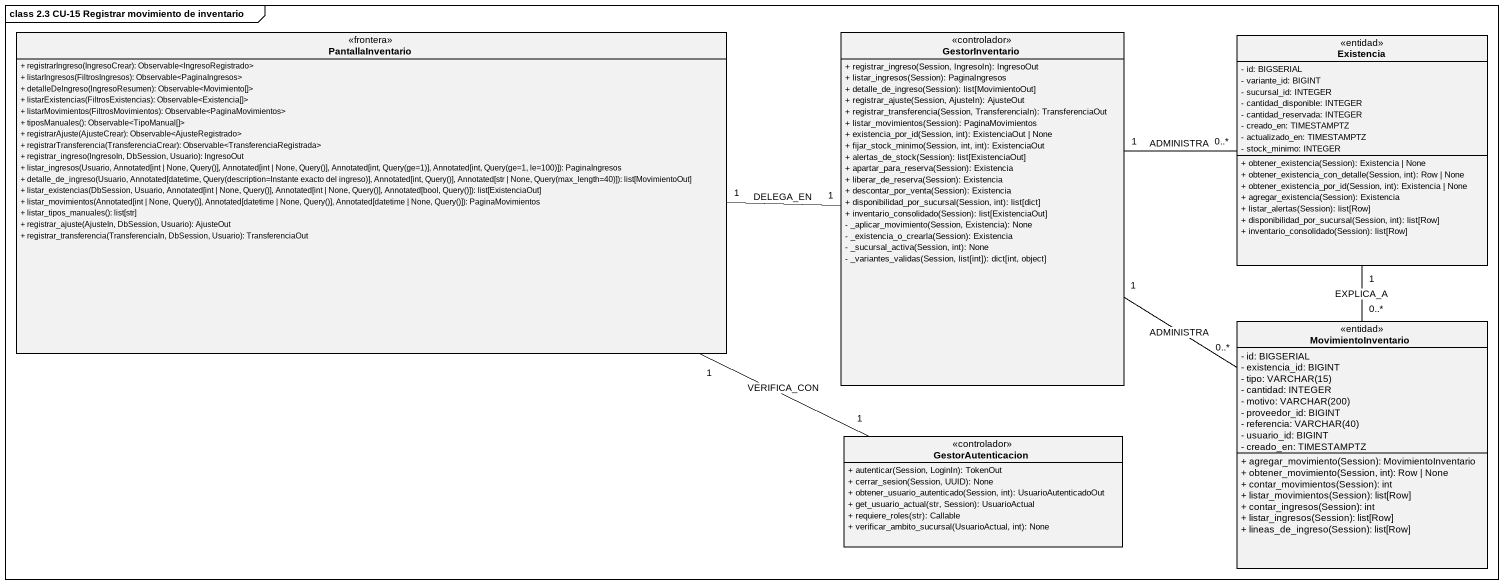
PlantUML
@startuml
mainframe class 2.3 CU-15 Registrar movimiento de inventario
hide circle
hide empty members
skinparam classAttributeIconSize 0
class PantallaInventario <<frontera>> {
  + registrarIngreso(IngresoCrear): Observable<IngresoRegistrado>
  + listarIngresos(FiltrosIngresos): Observable<PaginaIngresos>
  + detalleDeIngreso(IngresoResumen): Observable<Movimiento[]>
  + listarExistencias(FiltrosExistencias): Observable<Existencia[]>
  + listarMovimientos(FiltrosMovimientos): Observable<PaginaMovimientos>
  + tiposManuales(): Observable<TipoManual[]>
  + registrarAjuste(AjusteCrear): Observable<AjusteRegistrado>
  + registrarTransferencia(TransferenciaCrear): Observable<TransferenciaRegistrada>
  + registrar_ingreso(IngresoIn, DbSession, Usuario): IngresoOut
  + listar_ingresos(Usuario, Annotated[int | None, Query()], Annotated[int | None, Query()], Annotated[int, Query(ge=1)], Annotated[int, Query(ge=1, le=100)]): PaginaIngresos
  + detalle_de_ingreso(Usuario, Annotated[datetime, Query(description=Instante exacto del ingreso)], Annotated[int, Query()], Annotated[str | None, Query(max_length=40)]): list[MovimientoOut]
  + listar_existencias(DbSession, Usuario, Annotated[int | None, Query()], Annotated[int | None, Query()], Annotated[bool, Query()]): list[ExistenciaOut]
  + listar_movimientos(Annotated[int | None, Query()], Annotated[datetime | None, Query()], Annotated[datetime | None, Query()]): PaginaMovimientos
  + listar_tipos_manuales(): list[str]
  + registrar_ajuste(AjusteIn, DbSession, Usuario): AjusteOut
  + registrar_transferencia(TransferenciaIn, DbSession, Usuario): TransferenciaOut
}
class GestorInventario <<controlador>> {
  + registrar_ingreso(Session, IngresoIn): IngresoOut
  + listar_ingresos(Session): PaginaIngresos
  + detalle_de_ingreso(Session): list[MovimientoOut]
  + registrar_ajuste(Session, AjusteIn): AjusteOut
  + registrar_transferencia(Session, TransferenciaIn): TransferenciaOut
  + listar_movimientos(Session): PaginaMovimientos
  + existencia_por_id(Session, int): ExistenciaOut | None
  + fijar_stock_minimo(Session, int, int): ExistenciaOut
  + alertas_de_stock(Session): list[ExistenciaOut]
  + apartar_para_reserva(Session): Existencia
  + liberar_de_reserva(Session): Existencia
  + descontar_por_venta(Session): Existencia
  + disponibilidad_por_sucursal(Session, int): list[dict]
  + inventario_consolidado(Session): list[ExistenciaOut]
  - _aplicar_movimiento(Session, Existencia): None
  - _existencia_o_crearla(Session): Existencia
  - _sucursal_activa(Session, int): None
  - _variantes_validas(Session, list[int]): dict[int, object]
}
class Existencia <<entidad>> {
  - id: BIGSERIAL
  - variante_id: BIGINT
  - sucursal_id: INTEGER
  - cantidad_disponible: INTEGER
  - cantidad_reservada: INTEGER
  - creado_en: TIMESTAMPTZ
  - actualizado_en: TIMESTAMPTZ
  - stock_minimo: INTEGER
  + obtener_existencia(Session): Existencia | None
  + obtener_existencia_con_detalle(Session, int): Row | None
  + obtener_existencia_por_id(Session, int): Existencia | None
  + agregar_existencia(Session): Existencia
  + listar_alertas(Session): list[Row]
  + disponibilidad_por_sucursal(Session, int): list[Row]
  + inventario_consolidado(Session): list[Row]
}
class MovimientoInventario <<entidad>> {
  - id: BIGSERIAL
  - existencia_id: BIGINT
  {field} - tipo: VARCHAR(15)
  - cantidad: INTEGER
  {field} - motivo: VARCHAR(200)
  - proveedor_id: BIGINT
  {field} - referencia: VARCHAR(40)
  - usuario_id: BIGINT
  - creado_en: TIMESTAMPTZ
  + agregar_movimiento(Session): MovimientoInventario
  + obtener_movimiento(Session, int): Row | None
  + contar_movimientos(Session): int
  + listar_movimientos(Session): list[Row]
  + contar_ingresos(Session): int
  + listar_ingresos(Session): list[Row]
  + lineas_de_ingreso(Session): list[Row]
}
class GestorAutenticacion <<controlador>> {
  + autenticar(Session, LoginIn): TokenOut
  + cerrar_sesion(Session, UUID): None
  + obtener_usuario_autenticado(Session, int): UsuarioAutenticadoOut
  + get_usuario_actual(str, Session): UsuarioActual
  + requiere_roles(str): Callable
  + verificar_ambito_sucursal(UsuarioActual, int): None
}
PantallaInventario "1" -right- "1" GestorInventario : DELEGA_EN
PantallaInventario "1" -right- "1" GestorAutenticacion : VERIFICA_CON
GestorInventario "1" -right- "0..*" Existencia : ADMINISTRA
GestorInventario "1" -- "0..*" MovimientoInventario : ADMINISTRA
MovimientoInventario "0..*" -up- "1" Existencia : EXPLICA_A
@enduml
